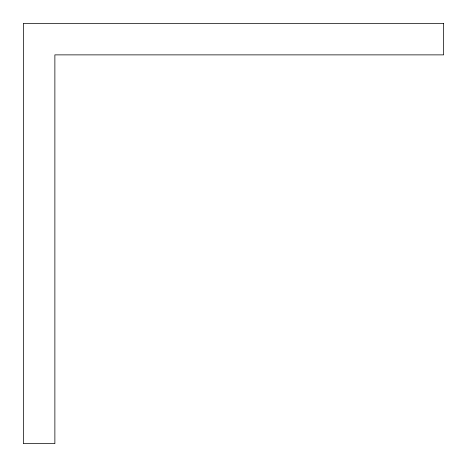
<?xml version="1.0" encoding="UTF-8"?>
<svg xmlns="http://www.w3.org/2000/svg" width="467" height="467" viewBox="0 0 467 467"><rect width="100%" height="100%" fill="white"/><g stroke="black" fill="none" stroke-linecap="round" stroke-linejoin="round"><path stroke-width="0.7" d="M443.65 23.35L23.35 23.35L23.35 443.65L54.873 443.65L54.873 54.873L443.65 54.873L443.65 23.35"/></g></svg>
